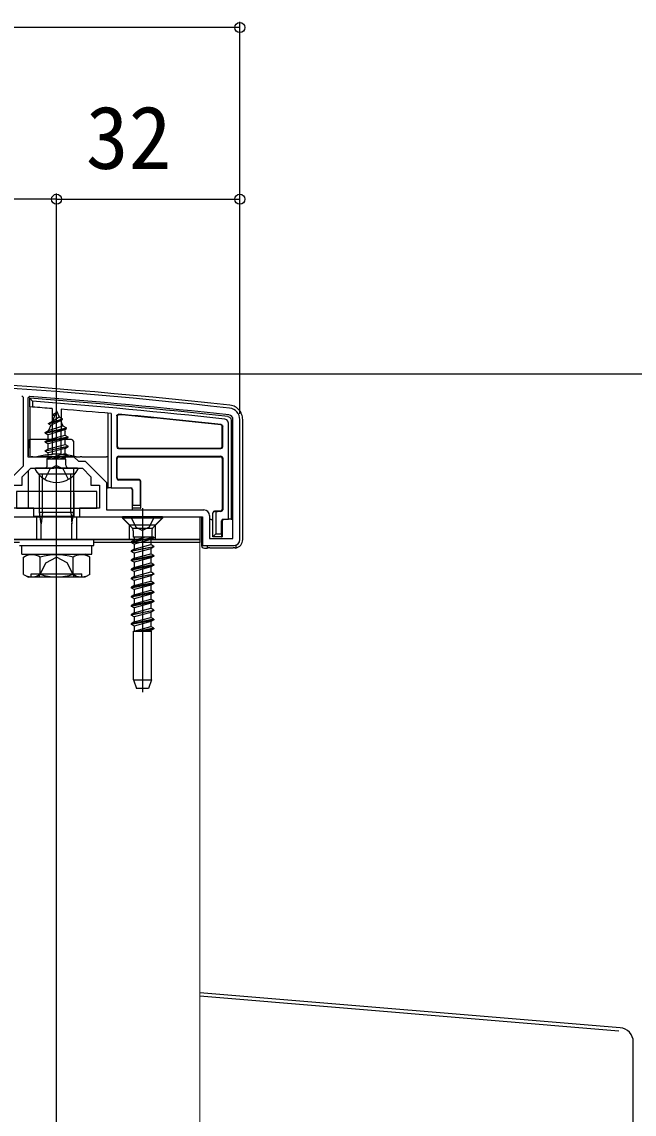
# Model space of a CAD drawing. Units: millimetres, scale not verified. Extents: x -875 to 875, y -1300 to 1292.
# Drawn here: x -594.5 to -487.6, y 859.5 to 1050.4 of the extents above; entities that cross this region are included whole.
import ezdxf
from ezdxf.enums import TextEntityAlignment as Align

# ---------------------------------------------------------------- set-up
doc = ezdxf.new("R2010")
doc.units = ezdxf.units.MM
doc.header["$LTSCALE"] = 8
for name, color, linetype in [('0-2_YKK_11', 7, 'Continuous'), ('0-3_YKK_11E', 7, 'Continuous'), ('0-5_YKK_13', 4, 'Continuous'), ('0-7_YKK_D', 6, 'Continuous'), ('0-9_YSS_K', 3, 'Continuous')]:
    doc.layers.add(name, color=color, linetype=linetype)
doc.layers.add('0-4_YKK_12', color=2, linetype='Continuous', lineweight=18)
doc.styles.add('ＭＳ ゴシック', font='')
doc.styles.get('ＭＳ ゴシック').set_extended_font_data('MS Gothic')

msp = doc.modelspace()

# ---------------------------------------------------------------- linework, layer by layer
at = {"layer": '0-2_YKK_11'}
for p, q in [((-557.638, 960.107), (-557.638, 980.907)), ((-556.438, 959.907), (-556.438, 980.907))]:
    msp.add_line(p, q, dxfattribs=at)
for points in [[(-614.138, 965.107), (-597.138, 965.107), (-597.138, 969.904), (-594.238, 972.804), (-594.238, 984.723), (-594.516, 985.022)], [(-593.115, 984.918), (-593.438, 984.619), (-593.438, 974.407), (-585.438, 974.407), (-584.638, 973.607), (-583.44, 973.607), (-579.738, 969.904), (-579.738, 965.107), (-562.738, 965.107)], [(-667.438, 958.907), (-613.938, 958.907), (-613.938, 963.907), (-592.438, 963.907), (-592.438, 965.407), (-595.938, 965.407), (-595.938, 969.407), (-594.438, 969.407), (-594.438, 970.907), (-592.938, 972.407), (-588.896, 972.407), (-588.712, 972.527), (-588.163, 972.527), (-587.979, 972.407), (-583.938, 972.407), (-582.438, 970.907), (-582.438, 969.407), (-580.938, 969.407), (-580.938, 965.407), (-584.438, 965.407), (-584.438, 963.907), (-562.938, 963.907), (-562.938, 958.907), (-557.438, 958.907)], [(-561.738, 964.107), (-561.738, 960.107), (-557.638, 960.107)]]:
    msp.add_lwpolyline(points, dxfattribs=at)
for centre, radius, start, end in [((-667.715, -11.096), 1000.004, 83.71371, 89.92663), ((-667.716, -11.102), 998.809, 83.71371, 85.71659), ((-558.438, 980.907), 0.8, 359.99999, 83.71371), ((-558.437, 980.907), 2, 0, 83.71372), ((-562.738, 964.107), 1, 0.00001, 89.99999), ((-557.438, 959.907), 1, 270.00001, 359.99999)]:
    msp.add_arc(centre, radius, start, end, dxfattribs=at)
at = {"layer": '0-3_YKK_11E'}
msp.add_line((-563.438, 880.157), (-490.271, 874.06), dxfattribs=at)
at = {"layer": '0-4_YKK_12'}
msp.add_line((-563.438, 959.407), (-581.937, 959.407), dxfattribs=at)
msp.add_lwpolyline([(-594.937, 959.407), (-613.438, 959.407), (-613.438, 137.907), (-563.438, 137.907), (-563.438, 959.407)], dxfattribs=at)
at = {"layer": '0-5_YKK_13'}
for p, q in [((-593.138, 983.114), (-593.138, 984.619)), ((-592.638, 984.08), (-593.138, 984.619)), ((-592.638, 984.08), (-592.638, 983.077)), ((-592.638, 983.077), (-593.138, 983.114)), ((-589.23, 982.814), (-589.188, 974.907)), ((-588.438, 982.407), (-589.184, 980.604)), ((-589.184, 980.604), (-588.014, 981.383)), ((-589.037, 981.717), (-588.784, 981.57)), ((-588.438, 968.907), (-588.438, 983.06)), ((-588.438, 982.407), (-588.014, 981.383)), ((-588.014, 981.383), (-587.388, 981.022)), ((-587.646, 982.687), (-587.687, 974.907)), ((-578.938, 981.947), (-578.938, 968.985)), ((-577.938, 981.529), (-577.938, 976.128)), ((-577.859, 981.443), (-577.859, 976.207)), ((-590.438, 978.637), (-586.688, 979.432)), ((-589.47, 979.915), (-589.861, 978.969)), ((-589.861, 978.969), (-587.368, 979.825)), ((-589.837, 980.127), (-587.388, 980.922)), ((-589.837, 980.227), (-589.184, 980.604)), ((-589.837, 980.127), (-589.47, 979.915)), ((-589.47, 979.915), (-587.738, 980.719)), ((-587.738, 980.719), (-587.388, 980.922)), ((-587.738, 980.719), (-587.368, 979.825)), ((-587.388, 980.922), (-587.388, 981.022)), ((-587.368, 979.825), (-586.688, 979.432)), ((-586.688, 979.332), (-586.688, 979.432)), ((-559.516, 976.207), (-559.516, 979.671)), ((-559.438, 976.128), (-559.438, 979.741)), ((-558.438, 963.485), (-558.438, 980.288)), ((-555.938, 959.904), (-555.938, 980.911)), ((-590.438, 978.537), (-586.688, 979.332)), ((-590.438, 978.637), (-589.861, 978.969)), ((-590.438, 978.537), (-590.438, 978.637)), ((-590.438, 978.537), (-589.912, 978.234)), ((-586.438, 977.842), (-590.438, 977.047)), ((-590.438, 976.947), (-586.438, 977.742)), ((-587.072, 979.11), (-589.912, 978.234)), ((-589.912, 977.35), (-589.912, 978.234)), ((-589.912, 977.35), (-586.962, 978.145)), ((-587.072, 979.11), (-586.688, 979.332)), ((-587.072, 979.11), (-586.962, 978.846)), ((-586.962, 978.145), (-586.962, 978.846)), ((-586.962, 978.145), (-586.438, 977.842)), ((-586.962, 977.439), (-586.438, 977.742)), ((-586.438, 977.742), (-586.438, 977.842)), ((-593.368, 977.108), (-593.381, 974.532)), ((-585.81, 977.407), (-593.065, 977.407)), ((-590.438, 977.047), (-589.912, 977.35)), ((-590.438, 976.947), (-590.438, 977.047)), ((-590.438, 976.947), (-589.912, 976.644)), ((-590.438, 975.457), (-586.438, 976.252)), ((-586.438, 976.152), (-590.438, 975.357)), ((-586.962, 977.439), (-589.912, 976.644)), ((-589.912, 975.76), (-589.912, 976.644)), ((-589.912, 975.76), (-586.962, 976.555)), ((-586.962, 975.849), (-589.912, 975.054)), ((-586.962, 976.555), (-586.962, 977.439)), ((-586.962, 976.555), (-586.438, 976.252)), ((-586.962, 974.965), (-586.962, 975.849)), ((-585.507, 977.108), (-585.493, 974.407)), ((-577.638, 975.828), (-559.737, 975.828)), ((-577.559, 975.907), (-559.816, 975.907)), ((-592.573, 974.407), (-591.874, 974.407)), ((-585.001, 974.407), (-591.874, 974.407)), ((-590.438, 975.357), (-589.912, 975.054)), ((-590.217, 973.994), (-589.912, 974.17)), ((-586.803, 973.994), (-590.217, 973.994)), ((-590.072, 972.907), (-590.072, 973.994)), ((-589.912, 974.17), (-589.912, 975.054)), ((-589.912, 974.17), (-586.962, 974.965)), ((-589.796, 973.994), (-586.438, 974.662)), ((-586.438, 974.562), (-589.293, 973.994)), ((-589.188, 974.907), (-587.687, 974.907)), ((-589.188, 974.793), (-589.188, 974.907)), ((-588.437, 950.839), (-588.438, 973.839)), ((-586.962, 974.259), (-587.944, 973.994)), ((-587.687, 974.907), (-587.687, 974.793)), ((-586.962, 974.965), (-586.438, 974.662)), ((-586.962, 974.259), (-586.438, 974.562)), ((-586.962, 973.994), (-586.962, 974.259)), ((-586.803, 972.907), (-586.803, 973.994)), ((-586.438, 974.562), (-586.438, 974.662)), ((-585.493, 974.407), (-585.493, 974.399)), ((-585.001, 974.407), (-584.302, 974.407)), ((-584.01, 974.407), (-579.738, 974.407)), ((-579.438, 974.407), (-579.738, 974.407)), ((-577.938, 970.628), (-577.938, 974.185)), ((-577.859, 970.707), (-577.859, 974.107)), ((-577.638, 974.485), (-559.737, 974.485)), ((-577.559, 974.407), (-559.816, 974.407)), ((-559.516, 974.107), (-559.516, 965.207)), ((-559.438, 974.185), (-559.438, 965.128)), ((-593.395, 971.949), (-593.43, 965.407)), ((-584.842, 972.407), (-592.033, 972.407)), ((-590.487, 970.441), (-589.582, 972.256)), ((-588.438, 972.865), (-589.582, 972.256)), ((-588.438, 972.865), (-587.292, 972.256)), ((-586.388, 970.441), (-587.292, 972.256)), ((-585.482, 972.407), (-585.438, 963.907)), ((-585.437, 971.339), (-591.437, 971.339)), ((-591.437, 964.685), (-591.437, 971.339)), ((-590.897, 964.685), (-590.897, 971.339)), ((-585.977, 964.685), (-585.977, 971.339)), ((-585.437, 964.685), (-585.437, 971.339)), ((-574.116, 970.328), (-577.638, 970.328)), ((-574.037, 970.407), (-577.559, 970.407)), ((-573.816, 965.907), (-573.816, 970.028)), ((-578.938, 968.985), (-575.459, 968.985)), ((-575.238, 968.607), (-575.238, 965.407)), ((-575.238, 968.607), (-575.238, 968.607)), ((-575.159, 968.685), (-575.159, 965.907)), ((-591.437, 964.685), (-585.437, 964.685)), ((-591.112, 962.685), (-591.437, 964.685)), ((-590.897, 964.685), (-591.112, 962.685)), ((-585.977, 964.685), (-585.762, 962.685)), ((-585.762, 962.685), (-585.437, 964.685)), ((-575.175, 965.407), (-575.238, 965.407)), ((-575.238, 965.407), (-575.238, 965.107)), ((-575.175, 965.407), (-575.159, 965.907)), ((-575.159, 965.907), (-573.816, 965.907)), ((-573.438, 965.407), (-573.438, 933.245)), ((-561.138, 964.544), (-561.138, 964.607)), ((-559.816, 964.907), (-560.838, 964.907)), ((-560.838, 964.844), (-560.334, 964.828)), ((-560.638, 964.529), (-560.638, 960.907)), ((-559.737, 964.828), (-560.334, 964.828)), ((-596.638, 963.907), (-593.438, 963.907)), ((-592.522, 963.999), (-585.901, 963.999)), ((-591.938, 963.907), (-591.938, 959.907)), ((-591.112, 959.907), (-591.112, 962.685)), ((-585.762, 959.907), (-585.762, 962.685)), ((-585.603, 963.983), (-585.438, 963.907)), ((-585.438, 963.907), (-580.238, 963.907)), ((-584.938, 963.907), (-584.938, 959.907)), ((-575.688, 962.507), (-577.088, 963.907)), ((-569.938, 963.907), (-576.938, 963.907)), ((-576.938, 963.907), (-576.938, 963.657)), ((-569.938, 963.657), (-576.938, 963.657)), ((-576.938, 963.657), (-575.307, 962.026)), ((-575.688, 959.907), (-575.688, 962.507)), ((-575.688, 962.507), (-571.188, 962.507)), ((-575.488, 963.907), (-574.583, 962.092)), ((-575.238, 963.907), (-563.138, 963.907)), ((-569.938, 963.657), (-571.568, 962.026)), ((-571.188, 962.507), (-569.788, 963.907)), ((-571.188, 959.907), (-571.188, 962.507)), ((-569.938, 963.907), (-569.938, 963.657)), ((-563.138, 963.907), (-563.138, 958.906)), ((-561.438, 963.407), (-561.738, 963.407)), ((-559.638, 960.907), (-559.638, 963.185)), ((-559.551, 963.101), (-559.551, 963.099)), ((-559.551, 963.099), (-559.551, 960.407)), ((-559.338, 963.485), (-558.438, 963.485)), ((-557.938, 963.47), (-557.938, 963.407)), ((-557.638, 963.407), (-557.938, 963.407)), ((-575.438, 959.524), (-571.438, 960.319)), ((-575.209, 961.907), (-571.666, 961.907)), ((-575.073, 961.46), (-575.073, 960.319)), ((-571.438, 960.319), (-575.073, 960.319)), ((-574.913, 960.319), (-574.913, 959.827)), ((-574.913, 959.827), (-573.087, 960.319)), ((-574.583, 962.092), (-573.438, 961.483)), ((-571.803, 961.46), (-571.803, 960.319)), ((-571.438, 960.319), (-571.438, 960.219)), ((-560.638, 960.907), (-559.638, 960.907)), ((-559.638, 960.907), (-559.622, 960.407)), ((-559.622, 960.407), (-559.551, 960.407)), ((-594.937, 959.907), (-581.937, 959.907)), ((-594.937, 958.907), (-581.937, 958.907)), ((-594.494, 958.907), (-582.313, 958.907)), ((-594.494, 957.385), (-594.494, 958.907)), ((-581.937, 958.907), (-581.937, 959.907)), ((-571.438, 960.219), (-575.438, 959.424)), ((-574.913, 959.827), (-575.438, 959.524)), ((-575.438, 959.524), (-575.438, 959.424)), ((-574.913, 959.121), (-575.438, 959.424)), ((-575.438, 957.934), (-571.438, 958.729)), ((-571.438, 958.629), (-575.438, 957.834)), ((-571.963, 959.916), (-574.913, 959.121)), ((-574.913, 959.121), (-574.913, 958.237)), ((-574.913, 958.237), (-571.963, 959.032)), ((-571.438, 960.219), (-571.963, 959.916)), ((-571.963, 959.916), (-571.963, 959.032)), ((-571.438, 958.729), (-571.963, 959.032)), ((-562.638, 958.407), (-562.138, 958.407)), ((-561.675, 958.499), (-557.6, 958.499)), ((-557.138, 958.953), (-557.138, 958.437)), ((-594.211, 956.839), (-593.345, 957.339)), ((-594.211, 953.839), (-594.211, 956.839)), ((-593.345, 957.339), (-583.53, 957.339)), ((-591.324, 953.854), (-591.324, 956.823)), ((-590.291, 955.839), (-588.437, 956.824)), ((-586.584, 955.839), (-588.437, 956.824)), ((-585.551, 953.854), (-585.551, 956.823)), ((-582.664, 956.839), (-583.53, 957.339)), ((-582.664, 953.839), (-582.664, 956.839)), ((-574.913, 957.531), (-575.438, 957.834)), ((-571.438, 957.139), (-575.438, 956.344)), ((-575.438, 956.244), (-571.438, 957.039)), ((-574.913, 956.647), (-575.438, 956.344)), ((-571.963, 958.326), (-574.913, 957.531)), ((-574.913, 957.531), (-574.913, 956.647)), ((-574.913, 956.647), (-571.963, 957.442)), ((-571.963, 956.736), (-574.913, 955.941)), ((-571.963, 958.326), (-571.963, 957.442)), ((-571.438, 957.139), (-571.963, 957.442)), ((-571.438, 957.039), (-571.963, 956.736)), ((-571.963, 956.736), (-571.963, 955.852)), ((-571.438, 957.139), (-571.438, 957.039)), ((-591.537, 953.339), (-590.291, 955.839)), ((-585.337, 953.339), (-586.584, 955.839)), ((-575.438, 956.344), (-575.438, 956.244)), ((-574.913, 955.941), (-575.438, 956.244)), ((-571.438, 955.549), (-575.438, 954.754)), ((-574.913, 955.057), (-575.438, 954.754)), ((-575.438, 954.754), (-575.438, 954.654)), ((-574.913, 955.941), (-574.913, 955.057)), ((-574.913, 955.057), (-571.963, 955.852)), ((-571.963, 955.146), (-574.913, 954.351)), ((-571.438, 955.549), (-571.963, 955.852)), ((-571.438, 955.449), (-571.963, 955.146)), ((-571.963, 955.146), (-571.963, 954.262)), ((-571.438, 955.549), (-571.438, 955.449)), ((-594.211, 953.839), (-593.345, 953.339)), ((-583.53, 953.339), (-593.345, 953.339)), ((-592.869, 953.339), (-592.869, 953.939)), ((-592.869, 953.939), (-584.006, 953.939)), ((-584.006, 953.339), (-584.006, 953.939)), ((-582.664, 953.839), (-583.53, 953.339)), ((-575.438, 953.164), (-571.438, 953.959)), ((-571.438, 953.859), (-575.438, 953.064)), ((-574.913, 953.467), (-575.438, 953.164)), ((-575.438, 953.164), (-575.438, 953.064)), ((-574.913, 952.761), (-575.438, 953.064)), ((-574.913, 954.351), (-574.913, 953.467)), ((-574.913, 953.467), (-571.963, 954.262)), ((-571.963, 953.556), (-574.913, 952.761)), ((-574.913, 952.761), (-574.913, 951.877)), ((-574.913, 951.877), (-571.963, 952.672)), ((-571.438, 953.959), (-571.963, 954.262)), ((-571.438, 953.859), (-571.963, 953.556)), ((-571.963, 953.556), (-571.963, 952.672)), ((-571.438, 952.369), (-571.963, 952.672)), ((-571.438, 953.959), (-571.438, 953.859)), ((-571.438, 952.369), (-575.438, 951.574)), ((-575.438, 951.474), (-571.438, 952.269)), ((-574.913, 951.877), (-575.438, 951.574)), ((-575.438, 951.574), (-575.438, 951.474)), ((-574.913, 951.171), (-575.438, 951.474)), ((-571.438, 950.779), (-575.438, 949.984)), ((-571.963, 951.966), (-574.913, 951.171)), ((-574.913, 951.171), (-574.913, 950.287)), ((-574.913, 950.287), (-571.963, 951.082)), ((-571.438, 952.269), (-571.963, 951.966)), ((-571.963, 951.966), (-571.963, 951.082)), ((-571.438, 950.779), (-571.963, 951.082)), ((-571.438, 952.369), (-571.438, 952.269)), ((-571.438, 950.779), (-571.438, 950.679)), ((-575.438, 949.884), (-571.438, 950.679)), ((-574.913, 949.581), (-575.438, 949.884)), ((-571.438, 949.189), (-575.438, 948.394)), ((-575.438, 948.294), (-571.438, 949.089)), ((-571.963, 950.376), (-574.913, 949.581)), ((-574.913, 949.581), (-574.913, 948.697)), ((-574.913, 948.697), (-571.963, 949.492)), ((-571.438, 950.679), (-571.963, 950.376)), ((-571.963, 950.376), (-571.963, 949.492)), ((-571.438, 949.189), (-571.963, 949.492)), ((-571.438, 949.089), (-571.963, 948.786)), ((-571.438, 949.189), (-571.438, 949.089)), ((-574.913, 948.697), (-575.438, 948.394)), ((-575.438, 948.394), (-575.438, 948.294)), ((-574.913, 947.991), (-575.438, 948.294)), ((-575.438, 946.804), (-571.438, 947.599)), ((-571.438, 947.499), (-575.438, 946.704)), ((-574.913, 947.107), (-575.438, 946.804)), ((-571.963, 948.786), (-574.913, 947.991)), ((-574.913, 947.991), (-574.913, 947.107)), ((-574.913, 947.107), (-571.963, 947.902)), ((-571.963, 947.196), (-574.913, 946.401)), ((-571.963, 948.786), (-571.963, 947.902)), ((-571.438, 947.599), (-571.963, 947.902)), ((-571.438, 947.499), (-571.963, 947.196)), ((-571.963, 947.196), (-571.963, 946.312)), ((-571.438, 947.599), (-571.438, 947.499)), ((-575.438, 946.804), (-575.438, 946.704)), ((-574.913, 946.401), (-575.438, 946.704)), ((-571.438, 946.009), (-575.438, 945.214)), ((-575.438, 945.114), (-571.438, 945.909)), ((-574.913, 945.517), (-575.438, 945.214)), ((-575.438, 945.214), (-575.438, 945.114)), ((-574.913, 944.811), (-575.438, 945.114)), ((-574.913, 946.401), (-574.913, 945.517)), ((-574.913, 945.517), (-571.963, 946.312)), ((-571.963, 945.606), (-574.913, 944.811)), ((-571.438, 946.009), (-571.963, 946.312)), ((-571.438, 945.909), (-571.963, 945.606)), ((-571.963, 945.606), (-571.963, 944.722)), ((-571.438, 946.009), (-571.438, 945.909)), ((-575.038, 935.407), (-575.038, 943.907)), ((-575.038, 943.907), (-571.838, 943.907)), ((-574.913, 943.927), (-574.948, 943.907)), ((-574.913, 944.811), (-574.913, 943.927)), ((-574.913, 943.927), (-571.963, 944.722)), ((-571.438, 944.419), (-574.016, 943.907)), ((-573.513, 943.907), (-571.438, 944.319)), ((-571.438, 944.419), (-571.963, 944.722)), ((-571.963, 944.016), (-571.963, 943.907)), ((-571.838, 935.407), (-571.838, 943.907)), ((-575.038, 935.407), (-571.838, 935.407)), ((-575.038, 935.407), (-574.492, 933.907)), ((-572.383, 933.907), (-574.492, 933.907)), ((-571.838, 935.407), (-572.383, 933.907)), ((-490.031, 874.597), (-563.438, 880.691)), ((-487.738, 829.407), (-487.737, 872.106))]:
    msp.add_line(p, q, dxfattribs=at)
for points in [[(-555.938, 980.911), (-555.949, 981.154), (-555.984, 981.394), (-556.043, 981.629), (-556.124, 981.859), (-556.227, 982.079), (-556.35, 982.287), (-556.495, 982.483), (-556.657, 982.664), (-556.835, 982.828), (-557.029, 982.974), (-557.237, 983.101), (-557.455, 983.207), (-557.682, 983.291), (-557.918, 983.353), (-558.16, 983.391)], [(-593.138, 983.114), (-593.138, 974.407), (-592.865, 974.407)], [(-589.037, 981.717), (-589.037, 981.817), (-588.57, 982.087)], [(-578.938, 968.985), (-579.438, 968.97), (-579.438, 981.992)], [(-577.938, 981.529), (-577.892, 981.687), (-577.772, 981.797), (-577.61, 981.828)], [(-577.532, 981.742), (-577.693, 981.711), (-577.814, 981.601), (-577.859, 981.443)], [(-558.553, 981.422), (-558.554, 981.423), (-558.555, 981.423), (-558.557, 981.423), (-558.559, 981.423), (-558.561, 981.423)], [(-558.553, 981.422), (-558.242, 981.305), (-558.02, 981.058), (-557.938, 980.736)], [(-589.837, 980.127), (-589.837, 980.227), (-587.388, 981.022)], [(-559.516, 979.671), (-559.551, 979.812), (-559.648, 979.919), (-559.784, 979.969)], [(-559.705, 980.04), (-559.569, 979.99), (-559.473, 979.882), (-559.438, 979.741)], [(-558.438, 980.288), (-558.517, 980.612), (-558.739, 980.86), (-559.053, 980.974)], [(-557.938, 980.728), (-557.938, 963.47), (-558.438, 963.485)], [(-590.438, 975.357), (-590.438, 975.457), (-589.912, 975.76)], [(-586.962, 975.849), (-586.438, 976.152), (-586.438, 976.252)], [(-592.573, 974.407), (-592.631, 974.407), (-592.735, 974.407), (-592.865, 974.407)], [(-589.188, 974.793), (-589.216, 974.767), (-589.298, 974.746), (-589.418, 974.734)], [(-587.457, 974.734), (-587.577, 974.746), (-587.659, 974.767), (-587.687, 974.793)], [(-584.01, 974.407), (-584.14, 974.407), (-584.244, 974.407), (-584.302, 974.407)], [(-573.8, 965.407), (-573.738, 965.407), (-573.738, 970.107)], [(-579.438, 968.97), (-579.438, 968.907), (-579.738, 968.907)], [(-573.816, 965.907), (-573.8, 965.407), (-575.175, 965.407)], [(-561.138, 960.407), (-561.138, 964.544), (-561.138, 964.544)], [(-571.388, 963.907), (-572.293, 962.092), (-573.438, 961.483)], [(-559.622, 960.407), (-561.138, 960.407), (-560.638, 960.907)], [(-594.937, 959.407), (-613.438, 959.407), (-613.438, 959.907), (-563.438, 959.907), (-563.438, 959.407), (-581.937, 959.407)], [(-594.494, 957.339), (-582.313, 957.339), (-582.313, 958.861)], [(-571.438, 958.729), (-571.438, 958.629), (-571.963, 958.326)], [(-562.138, 958.907), (-562.138, 958.407), (-561.972, 958.483)], [(-557.303, 958.497), (-557.341, 958.5), (-557.419, 958.498), (-557.526, 958.498)], [(-574.913, 958.237), (-575.438, 957.934), (-575.438, 957.834)], [(-574.913, 954.351), (-575.438, 954.654), (-571.438, 955.449)], [(-574.913, 950.287), (-575.438, 949.984), (-575.438, 949.884)], [(-571.438, 944.419), (-571.438, 944.319), (-571.963, 944.016), (-572.368, 943.907)]]:
    msp.add_lwpolyline(points, dxfattribs=at)
for points in [[(-595.438, 965.407), (-581.438, 965.407), (-581.438, 968.307), (-595.438, 968.307)], [(-613.438, 963.907), (-563.438, 963.907), (-563.438, 959.907), (-613.438, 959.907)]]:
    msp.add_lwpolyline(points, close=True, dxfattribs=at)
for centre, radius, start, end in [((-667.715, -11.092), 1000.5, 83.71346, 89.92691), ((-667.715, -11.092), 998.5, 83.72398, 85.7166), ((-667.715, -11.092), 998, 83.74923, 85.68567), ((-667.715, -11.092), 997, 85.48491, 85.68133), ((-667.715, -11.092), 997, 84.89134, 85.3936), ((-667.715, -11.092), 997, 83.78064, 84.81476), ((-667.715, -11.092), 996.922, 83.78469, 84.80982), ((-558.638, 980.728), 0.7, 0, 0.69478), ((-577.637, 976.128), 0.3, 180.00157, 269.99843), ((-577.559, 976.207), 0.3, 180.00157, 269.99843), ((-559.816, 976.207), 0.3, 270.00157, 359.99843), ((-559.738, 976.128), 0.3, 270.00157, 359.99843), ((-577.637, 974.185), 0.3, 90.00157, 179.99843), ((-577.559, 974.107), 0.3, 90.00157, 179.99843), ((-559.816, 974.107), 0.3, 0.00157, 89.99843), ((-559.738, 974.185), 0.3, 0.00157, 89.99843), ((-592.033, 972.252), 0.154, 90, 207.28096), ((-588.438, 974.107), 4.2, 207.28096, 332.71904), ((-590.572, 972.907), 0.5, 270, 0), ((-586.303, 972.907), 0.5, 180, 270), ((-584.842, 972.252), 0.154, 332.71904, 90), ((-577.637, 970.628), 0.3, 180.00157, 269.99843), ((-577.559, 970.707), 0.3, 180.00157, 269.99843), ((-574.116, 970.028), 0.3, 0.00157, 89.99843), ((-574.038, 970.107), 0.3, 0.00157, 89.99843), ((-575.459, 968.685), 0.3, 0.00157, 89.99843), ((-560.838, 964.607), 0.3, 90, 180), ((-559.816, 965.207), 0.3, 270.00157, 359.99843), ((-559.738, 965.128), 0.3, 270.00157, 359.99843), ((-561.438, 963.107), 0.3, 0, 90), ((-559.337, 963.185), 0.3, 90.00157, 179.99843), ((-575.873, 961.46), 0.8, 0, 45), ((-571.003, 961.46), 0.8, 135, 180), ((-592.782, 954.673), 2.598, 55.86369, 115.45615), ((-588.437, 947.717), 9.553, 72.41205, 107.58795), ((-584.093, 954.673), 2.598, 64.54385, 124.13631), ((-592.782, 956.004), 2.598, 244.54385, 304.13631), ((-588.437, 962.96), 9.553, 252.41205, 287.58795), ((-584.093, 956.004), 2.598, 235.86369, 295.45615), ((-490.237, 872.106), 2.5, 0, 85.25473)]:
    msp.add_arc(centre, radius, start, end, dxfattribs=at)
for centre, major_axis, ratio, start_param, end_param in [((-593.065, 977.107), (0.303, 0), 0.991228, 1.8123087, 3.1363567), ((-593.065, 977.107), (0.303, 0), 0.991228, 1.5707963, 1.8123087), ((-585.81, 977.107), (0.303, 0), 0.991228, 0.005236, 1.5707963), ((-588.438, 973.908), (4.247, 0), 0.2, 1.8038052, 2.5135649), ((-588.438, 973.908), (4.247, 0), 0.2, 0.6280278, 1.3377874), ((-575.537, 968.607), (-0.12, 0.275), 0.999508, 4.3005762, 5.8706806), ((-560.838, 964.544), (0.215, 0.209), 0.999567, 0.8013178, 2.3712533), ((-560.333, 964.528), (-0.304, 0.01), 0.986381, 4.7442282, 6.3141637), ((-585.9, 963.98), (0.3, 0), 0.061143, 0.1328328, 1.5710536), ((-561.438, 963.101), (0.213, -0.213), 0.994778, 0.7880162, 2.3535765), ((-559.253, 963.101), (0.115, 0.277), 0.992623, 0.3953239, 1.9608843), ((-562.637, 958.908), (-0.355, -0.355), 0.99628, 5.4996506, 7.06672), ((-561.675, 958.48), (0.3, 0), 0.061163, 1.5707963, 3.0090411), ((-557.6, 958.48), (0.3, 0), 0.061163, 1.3205935, 1.5707963), ((-557.697, 960.166), (2.691, -1.61), 0.42434, 5.103385, 5.1638257), ((-557.44, 959.91), (1.065, -1.065), 0.99628, 5.6988048, 7.06672)]:
    msp.add_ellipse(centre, major_axis=major_axis, ratio=ratio, start_param=start_param, end_param=end_param, dxfattribs=at)
at = {"layer": '0-7_YKK_D'}
for p, q in [((-556.438, 981.907), (-556.438, 1050.404)), ((-556.438, 1049.404), (-668.438, 1049.404)), ((-588.438, 995.907), (-588.438, 1020.404)), ((-588.438, 995.907), (-588.438, 1020.404)), ((-556.438, 981.907), (-556.438, 1020.404)), ((-588.438, 1019.404), (-668.438, 1019.404)), ((-588.438, 1019.404), (-556.438, 1019.404)), ((-665.438, 988.907), (-426.737, 988.907))]:
    msp.add_line(p, q, dxfattribs=at)
for centre in [(-556.438, 1049.404), (-588.438, 1019.404), (-588.438, 1019.404), (-556.438, 1019.404)]:
    msp.add_circle(centre, 0.875, dxfattribs=at)
at = {"layer": '0-9_YSS_K'}
msp.add_line((-588.438, 17.907), (-588.438, 1000.125), dxfattribs=at)

# ---------------------------------------------------------------- texts
at = {"layer": '0-7_YKK_D', "style": 'ＭＳ ゴシック'}
msp.add_text('32', height=11, dxfattribs=at).set_placement((-583.347, 1021.404), align=Align.BOTTOM_LEFT)

doc.saveas('drawing.dxf')
